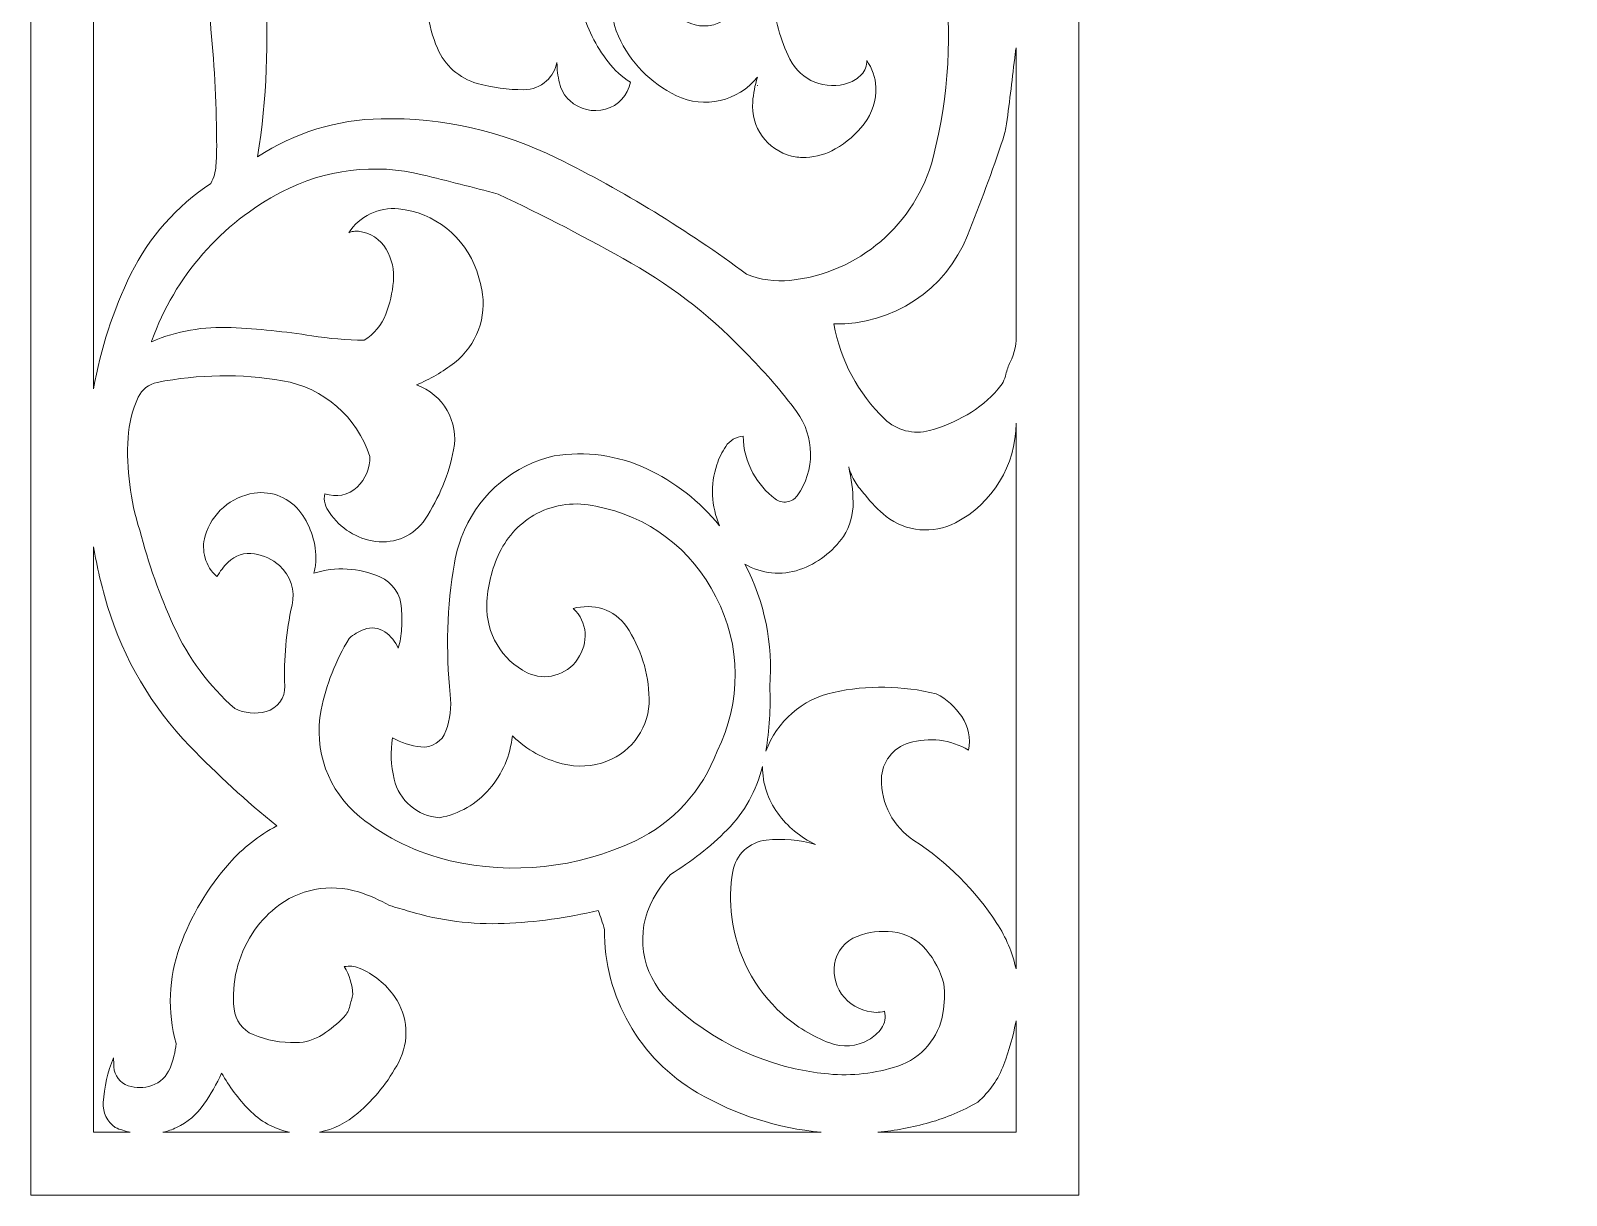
# Model space of a CAD drawing. Header units: centimetres. Extents: x -7.7 to 6.4, y -14.1 to 13.3.
# Drawn here: x -7.671 to -3.858, y -14.108 to -11.215 of the extents above; entities that cross this region are included whole.
import ezdxf

# ---------------------------------------------------------------- set-up
doc = ezdxf.new("R2010")
doc.units = ezdxf.units.CM
doc.header["$MEASUREMENT"] = 0

msp = doc.modelspace()

# ---------------------------------------------------------------- linework, layer by layer
at = {"color": 242, "lineweight": 9}
for points, knots in [([(6.37098, -0.57125), (6.37098, -0.57125), (6.37098, -14.10752), (6.37098, -14.10752), (6.37098, -14.10752), (6.37098, -14.10752), (3.76694, -14.10752), (3.76694, -14.10752), (3.76694, -14.10752), (3.76694, -14.10752), (3.76694, -3.16234), (3.76694, -3.16234), (3.76694, -3.16234), (3.76694, -3.16234), (-5.06805, -3.16234), (-5.06805, -3.16234), (-5.06805, -3.16234), (-5.06805, -3.16234), (-5.06805, -14.10752), (-5.06805, -14.10752), (-5.06805, -14.10752), (-5.06805, -14.10752), (-7.67118, -14.10752), (-7.67118, -14.10752), (-7.67118, -14.10752), (-7.67118, -14.10752), (-7.67118, -0.57125), (-7.67118, -0.57125), (-7.67118, -0.57125), (-7.67118, -0.57125), (6.37098, -0.57125), (6.37098, -0.57125)], [0, 0, 0, 0, 0.1111111, 0.1111111, 0.1111111, 0.1111111, 0.2222222, 0.2222222, 0.2222222, 0.2222222, 0.3333333, 0.3333333, 0.3333333, 0.3333333, 0.4444444, 0.4444444, 0.4444444, 0.4444444, 0.5555556, 0.5555556, 0.5555556, 0.5555556, 0.6666667, 0.6666667, 0.6666667, 0.6666667, 0.7777778, 0.7777778, 0.7777778, 0.7777778, 1, 1, 1, 1]), ([(-6.10474, -11.02203), (-6.11473, -11.04653), (-6.11681, -11.07352), (-6.11069, -11.09926), (-6.11069, -11.09926), (-6.10385, -11.12749), (-6.08944, -11.15332), (-6.06898, -11.17394), (-6.06898, -11.17394), (-6.04786, -11.19522), (-6.01828, -11.20582), (-5.98844, -11.20276), (-5.98844, -11.20276), (-5.95165, -11.1984), (-5.92071, -11.17322), (-5.90899, -11.13807), (-5.90899, -11.13807), (-5.90365, -11.12206), (-5.90252, -11.10495), (-5.90569, -11.08839), (-5.90569, -11.08839), (-5.90884, -11.07202), (-5.91405, -11.05612), (-5.92122, -11.04107), (-5.92122, -11.04107), (-5.94117, -10.96722), (-5.94994, -10.89078), (-5.9472, -10.81434), (-5.9472, -10.81434), (-5.94595, -10.77933), (-5.92982, -10.7465), (-5.90288, -10.7241), (-5.90288, -10.7241), (-5.87874, -10.71334), (-5.85472, -10.70237), (-5.83078, -10.69119), (-5.83078, -10.69119), (-5.8068, -10.67999), (-5.78195, -10.67076), (-5.75648, -10.6636), (-5.75648, -10.6636), (-5.86553, -10.62387), (-5.98425, -10.61947), (-6.09593, -10.65107), (-6.09593, -10.65107), (-6.17477, -10.67337), (-6.24034, -10.7281), (-6.27634, -10.8017), (-6.27634, -10.8017), (-6.34232, -10.93663), (-6.34249, -11.0943), (-6.27667, -11.22931), (-6.27667, -11.22931), (-6.26574, -11.25172), (-6.25252, -11.27292), (-6.2372, -11.29259), (-6.2372, -11.29259), (-6.22182, -11.31235), (-6.20316, -11.32933), (-6.18205, -11.34279), (-6.18205, -11.34279), (-6.18783, -11.37526), (-6.21186, -11.40149), (-6.24369, -11.41013), (-6.24369, -11.41013), (-6.27496, -11.41862), (-6.30845, -11.41054), (-6.33243, -11.38874), (-6.33243, -11.38874), (-6.34531, -11.37699), (-6.35434, -11.36161), (-6.35832, -11.34464), (-6.35832, -11.34464), (-6.36223, -11.328), (-6.36422, -11.31095), (-6.36424, -11.29385), (-6.36424, -11.29385), (-6.36806, -11.31143), (-6.37714, -11.32744), (-6.39027, -11.33974), (-6.39027, -11.33974), (-6.40568, -11.35383), (-6.42581, -11.36164), (-6.4467, -11.36166), (-6.4467, -11.36166), (-6.48572, -11.36168), (-6.52458, -11.35637), (-6.56216, -11.34587), (-6.56216, -11.34587), (-6.60677, -11.33343), (-6.64326, -11.30123), (-6.66121, -11.25854), (-6.66121, -11.25854), (-6.68534, -11.20111), (-6.69364, -11.13825), (-6.68527, -11.07653), (-6.68527, -11.07653), (-6.68338, -11.06265), (-6.67966, -11.04907), (-6.67419, -11.03616), (-6.67419, -11.03616), (-6.66875, -11.02331), (-6.66291, -11.01062), (-6.6567, -10.99813), (-6.6567, -10.99813), (-6.68787, -11.01811), (-6.72271, -11.03169), (-6.75918, -11.03809), (-6.75918, -11.03809), (-6.83749, -11.05186), (-6.91269, -11.00103), (-6.92932, -10.92329), (-6.92932, -10.92329), (-6.94383, -10.85526), (-6.94846, -10.78548), (-6.94306, -10.71613), (-6.94306, -10.71613), (-6.98202, -10.74579), (-7.037, -10.74185), (-7.07141, -10.70703), (-7.07141, -10.70703), (-7.10295, -10.67508), (-7.11908, -10.63098), (-7.11564, -10.58622), (-7.11564, -10.58622), (-7.11437, -10.5698), (-7.11036, -10.55372), (-7.10376, -10.53863), (-7.10376, -10.53863), (-7.09697, -10.52309), (-7.08443, -10.51077), (-7.06876, -10.50428), (-7.06876, -10.50428), (-7.07256, -10.52546), (-7.06908, -10.54728), (-7.0589, -10.56623), (-7.0589, -10.56623), (-7.04851, -10.58556), (-7.03016, -10.59931), (-7.00869, -10.60383), (-7.00869, -10.60383), (-6.98772, -10.60825), (-6.96587, -10.60437), (-6.94772, -10.59297), (-6.94772, -10.59297), (-6.91786, -10.57418), (-6.90295, -10.53875), (-6.91048, -10.50428), (-6.91048, -10.50428), (-6.94202, -10.47378), (-6.96528, -10.43574), (-6.97806, -10.39376), (-6.97806, -10.39376), (-6.99065, -10.35242), (-7.00073, -10.31035), (-7.00825, -10.26779), (-7.00825, -10.26779), (-7.02357, -10.24749), (-7.04721, -10.23516), (-7.07263, -10.2342), (-7.07263, -10.2342), (-7.09805, -10.23324), (-7.12244, -10.24363), (-7.13926, -10.26272), (-7.13926, -10.26272), (-7.15461, -10.2801), (-7.16769, -10.29935), (-7.17819, -10.32003), (-7.17819, -10.32003), (-7.19893, -10.32289), (-7.22005, -10.32078), (-7.2398, -10.31388), (-7.2398, -10.31388), (-7.26094, -10.3065), (-7.27588, -10.2875), (-7.27811, -10.26524), (-7.27811, -10.26524), (-7.28236, -10.22262), (-7.27011, -10.17998), (-7.2439, -10.1461), (-7.2439, -10.1461), (-7.21778, -10.11233), (-7.18013, -10.08932), (-7.13816, -10.08147), (-7.13816, -10.08147), (-7.09539, -10.07349), (-7.05115, -10.08001), (-7.0125, -10.09997), (-7.0125, -10.09997), (-6.99427, -10.10938), (-6.98018, -10.12523), (-6.97295, -10.14442), (-6.97295, -10.14442), (-6.99997, -10.09831), (-7.0036, -10.04211), (-6.98279, -9.9929), (-6.98279, -9.9929), (-6.96167, -9.9429), (-6.91529, -9.90808), (-6.86139, -9.90169), (-6.86139, -9.90169), (-6.7751, -9.89146), (-6.68844, -9.91804), (-6.62269, -9.97484), (-6.62269, -9.97484), (-6.58744, -10.00529), (-6.56308, -10.04643), (-6.55332, -10.09199), (-6.55332, -10.09199), (-6.54372, -10.14031), (-6.54951, -10.19045), (-6.56984, -10.23531), (-6.56984, -10.23531), (-6.57653, -10.21388), (-6.58804, -10.19428), (-6.60352, -10.17801), (-6.60352, -10.17801), (-6.61888, -10.16185), (-6.63672, -10.14826), (-6.65638, -10.13772), (-6.65638, -10.13772), (-6.69319, -10.11801), (-6.73828, -10.12298), (-6.76989, -10.15026), (-6.76989, -10.15026), (-6.79996, -10.17621), (-6.81789, -10.21346), (-6.8194, -10.25316), (-6.8194, -10.25316), (-6.82265, -10.33848), (-6.79474, -10.422), (-6.74083, -10.48822), (-6.74083, -10.48822), (-6.65235, -10.59676), (-6.49315, -10.6139), (-6.38384, -10.52637), (-6.38384, -10.52637), (-6.32618, -10.4798), (-6.29134, -10.41074), (-6.28819, -10.33669), (-6.28819, -10.33669), (-6.27742, -10.08227), (-6.42234, -9.84708), (-6.65459, -9.74264), (-6.65459, -9.74264), (-6.80021, -9.67713), (-6.96412, -9.66488), (-7.11784, -9.70811), (-7.11784, -9.70811), (-7.27097, -9.75121), (-7.38203, -9.88349), (-7.39773, -10.04179), (-7.39773, -10.04179), (-7.40803, -10.14522), (-7.39967, -10.24961), (-7.37305, -10.35007), (-7.37305, -10.35007), (-7.34869, -10.40632), (-7.3205, -10.46082), (-7.28869, -10.51321), (-7.28869, -10.51321), (-7.25688, -10.56558), (-7.22779, -10.61953), (-7.2015, -10.67486), (-7.2015, -10.67486), (-7.13974, -10.80694), (-7.10214, -10.94907), (-7.09051, -11.09441), (-7.09051, -11.09441), (-7.07892, -11.2391), (-7.08469, -11.38471), (-7.10771, -11.52803), (-7.10771, -11.52803), (-7.01628, -11.46828), (-6.90978, -11.43554), (-6.80058, -11.43358), (-6.80058, -11.43358), (-6.64945, -11.43087), (-6.49983, -11.4645), (-6.36438, -11.53156), (-6.36438, -11.53156), (-6.19904, -11.61343), (-6.04135, -11.70994), (-5.89321, -11.81991), (-5.89321, -11.81991), (-5.85924, -11.83374), (-5.8224, -11.839), (-5.78592, -11.83523), (-5.78592, -11.83523), (-5.61521, -11.81753), (-5.47348, -11.696), (-5.4302, -11.52992), (-5.4302, -11.52992), (-5.39035, -11.37717), (-5.38167, -11.21802), (-5.4047, -11.06184), (-5.4047, -11.06184), (-5.41675, -10.98008), (-5.45006, -10.90295), (-5.50134, -10.83812), (-5.50134, -10.83812), (-5.5134, -10.8229), (-5.52652, -10.80855), (-5.54063, -10.79519), (-5.54063, -10.79519), (-5.55851, -10.79306), (-5.57644, -10.79123), (-5.5944, -10.78971), (-5.5944, -10.78971), (-5.6123, -10.78819), (-5.63021, -10.78653), (-5.64809, -10.78475), (-5.64809, -10.78475), (-5.67712, -10.78147), (-5.70619, -10.77868), (-5.73531, -10.77636), (-5.73531, -10.77636), (-5.76484, -10.77402), (-5.7945, -10.77872), (-5.82185, -10.79009), (-5.82185, -10.79009), (-5.84778, -10.80087), (-5.86347, -10.82744), (-5.86036, -10.85534), (-5.86036, -10.85534), (-5.85588, -10.89562), (-5.84844, -10.93551), (-5.83808, -10.97468), (-5.83808, -10.97468), (-5.83126, -11.0005), (-5.82811, -11.02715), (-5.82874, -11.05385), (-5.82874, -11.05385), (-5.82935, -11.08043), (-5.82882, -11.10701), (-5.82712, -11.13355), (-5.82712, -11.13355), (-5.82349, -11.18641), (-5.80949, -11.23804), (-5.78588, -11.28549), (-5.78588, -11.28549), (-5.75912, -11.33925), (-5.69655, -11.36462), (-5.63995, -11.34456), (-5.63995, -11.34456), (-5.628, -11.34012), (-5.61717, -11.33313), (-5.60819, -11.32407), (-5.60819, -11.32407), (-5.59891, -11.31469), (-5.59416, -11.30175), (-5.59519, -11.28859), (-5.59519, -11.28859), (-5.58142, -11.30808), (-5.5735, -11.3311), (-5.57235, -11.35494), (-5.57235, -11.35494), (-5.57101, -11.3877), (-5.58124, -11.41992), (-5.60122, -11.44591), (-5.60122, -11.44591), (-5.62079, -11.47138), (-5.64522, -11.49274), (-5.67308, -11.50873), (-5.67308, -11.50873), (-5.69524, -11.52145), (-5.72015, -11.52867), (-5.74569, -11.52976), (-5.74569, -11.52976), (-5.75777, -11.53024), (-5.76988, -11.52907), (-5.78165, -11.52626), (-5.78165, -11.52626), (-5.84244, -11.51132), (-5.88338, -11.45432), (-5.87826, -11.39193), (-5.87826, -11.39193), (-5.87655, -11.37119), (-5.87267, -11.35068), (-5.86669, -11.33074), (-5.86669, -11.33074), (-5.91497, -11.39078), (-5.99833, -11.40963), (-6.06782, -11.37635), (-6.06782, -11.37635), (-6.13174, -11.3457), (-6.18274, -11.29331), (-6.21167, -11.22858), (-6.21167, -11.22858), (-6.24264, -11.15935), (-6.22589, -11.07802), (-6.17018, -11.02656), (-6.17018, -11.02656), (-6.16057, -11.02042), (-6.14934, -11.01726), (-6.13793, -11.01748), (-6.13793, -11.01748), (-6.12673, -11.01769), (-6.11559, -11.01922), (-6.10474, -11.02203)], [0, 0, 0, 0, 0.009901, 0.009901, 0.009901, 0.009901, 0.019802, 0.019802, 0.019802, 0.019802, 0.029703, 0.029703, 0.029703, 0.029703, 0.039604, 0.039604, 0.039604, 0.039604, 0.049505, 0.049505, 0.049505, 0.049505, 0.0594059, 0.0594059, 0.0594059, 0.0594059, 0.0693069, 0.0693069, 0.0693069, 0.0693069, 0.0792079, 0.0792079, 0.0792079, 0.0792079, 0.0891089, 0.0891089, 0.0891089, 0.0891089, 0.0990099, 0.0990099, 0.0990099, 0.0990099, 0.1089109, 0.1089109, 0.1089109, 0.1089109, 0.1188119, 0.1188119, 0.1188119, 0.1188119, 0.1287129, 0.1287129, 0.1287129, 0.1287129, 0.1386139, 0.1386139, 0.1386139, 0.1386139, 0.1485149, 0.1485149, 0.1485149, 0.1485149, 0.1584158, 0.1584158, 0.1584158, 0.1584158, 0.1683168, 0.1683168, 0.1683168, 0.1683168, 0.1782178, 0.1782178, 0.1782178, 0.1782178, 0.1881188, 0.1881188, 0.1881188, 0.1881188, 0.1980198, 0.1980198, 0.1980198, 0.1980198, 0.2079208, 0.2079208, 0.2079208, 0.2079208, 0.2178218, 0.2178218, 0.2178218, 0.2178218, 0.2277228, 0.2277228, 0.2277228, 0.2277228, 0.2376238, 0.2376238, 0.2376238, 0.2376238, 0.2475248, 0.2475248, 0.2475248, 0.2475248, 0.2574257, 0.2574257, 0.2574257, 0.2574257, 0.2673267, 0.2673267, 0.2673267, 0.2673267, 0.2772277, 0.2772277, 0.2772277, 0.2772277, 0.2871287, 0.2871287, 0.2871287, 0.2871287, 0.2970297, 0.2970297, 0.2970297, 0.2970297, 0.3069307, 0.3069307, 0.3069307, 0.3069307, 0.3168317, 0.3168317, 0.3168317, 0.3168317, 0.3267327, 0.3267327, 0.3267327, 0.3267327, 0.3366337, 0.3366337, 0.3366337, 0.3366337, 0.3465347, 0.3465347, 0.3465347, 0.3465347, 0.3564356, 0.3564356, 0.3564356, 0.3564356, 0.3663366, 0.3663366, 0.3663366, 0.3663366, 0.3762376, 0.3762376, 0.3762376, 0.3762376, 0.3861386, 0.3861386, 0.3861386, 0.3861386, 0.3960396, 0.3960396, 0.3960396, 0.3960396, 0.4059406, 0.4059406, 0.4059406, 0.4059406, 0.4158416, 0.4158416, 0.4158416, 0.4158416, 0.4257426, 0.4257426, 0.4257426, 0.4257426, 0.4356436, 0.4356436, 0.4356436, 0.4356436, 0.4455446, 0.4455446, 0.4455446, 0.4455446, 0.4554455, 0.4554455, 0.4554455, 0.4554455, 0.4653465, 0.4653465, 0.4653465, 0.4653465, 0.4752475, 0.4752475, 0.4752475, 0.4752475, 0.4851485, 0.4851485, 0.4851485, 0.4851485, 0.4950495, 0.4950495, 0.4950495, 0.4950495, 0.5049505, 0.5049505, 0.5049505, 0.5049505, 0.5148515, 0.5148515, 0.5148515, 0.5148515, 0.5247525, 0.5247525, 0.5247525, 0.5247525, 0.5346535, 0.5346535, 0.5346535, 0.5346535, 0.5445545, 0.5445545, 0.5445545, 0.5445545, 0.5544554, 0.5544554, 0.5544554, 0.5544554, 0.5643564, 0.5643564, 0.5643564, 0.5643564, 0.5742574, 0.5742574, 0.5742574, 0.5742574, 0.5841584, 0.5841584, 0.5841584, 0.5841584, 0.5940594, 0.5940594, 0.5940594, 0.5940594, 0.6039604, 0.6039604, 0.6039604, 0.6039604, 0.6138614, 0.6138614, 0.6138614, 0.6138614, 0.6237624, 0.6237624, 0.6237624, 0.6237624, 0.6336634, 0.6336634, 0.6336634, 0.6336634, 0.6435644, 0.6435644, 0.6435644, 0.6435644, 0.6534653, 0.6534653, 0.6534653, 0.6534653, 0.6633663, 0.6633663, 0.6633663, 0.6633663, 0.6732673, 0.6732673, 0.6732673, 0.6732673, 0.6831683, 0.6831683, 0.6831683, 0.6831683, 0.6930693, 0.6930693, 0.6930693, 0.6930693, 0.7029703, 0.7029703, 0.7029703, 0.7029703, 0.7128713, 0.7128713, 0.7128713, 0.7128713, 0.7227723, 0.7227723, 0.7227723, 0.7227723, 0.7326733, 0.7326733, 0.7326733, 0.7326733, 0.7425743, 0.7425743, 0.7425743, 0.7425743, 0.7524752, 0.7524752, 0.7524752, 0.7524752, 0.7623762, 0.7623762, 0.7623762, 0.7623762, 0.7722772, 0.7722772, 0.7722772, 0.7722772, 0.7821782, 0.7821782, 0.7821782, 0.7821782, 0.7920792, 0.7920792, 0.7920792, 0.7920792, 0.8019802, 0.8019802, 0.8019802, 0.8019802, 0.8118812, 0.8118812, 0.8118812, 0.8118812, 0.8217822, 0.8217822, 0.8217822, 0.8217822, 0.8316832, 0.8316832, 0.8316832, 0.8316832, 0.8415842, 0.8415842, 0.8415842, 0.8415842, 0.8514851, 0.8514851, 0.8514851, 0.8514851, 0.8613861, 0.8613861, 0.8613861, 0.8613861, 0.8712871, 0.8712871, 0.8712871, 0.8712871, 0.8811881, 0.8811881, 0.8811881, 0.8811881, 0.8910891, 0.8910891, 0.8910891, 0.8910891, 0.9009901, 0.9009901, 0.9009901, 0.9009901, 0.9108911, 0.9108911, 0.9108911, 0.9108911, 0.9207921, 0.9207921, 0.9207921, 0.9207921, 0.9306931, 0.9306931, 0.9306931, 0.9306931, 0.9405941, 0.9405941, 0.9405941, 0.9405941, 0.950495, 0.950495, 0.950495, 0.950495, 0.960396, 0.960396, 0.960396, 0.960396, 0.970297, 0.970297, 0.970297, 0.970297, 0.980198, 0.980198, 0.980198, 0.980198, 1, 1, 1, 1]), ([(-7.51497, -12.10471), (-7.49805, -12.00559), (-7.46684, -11.9094), (-7.42233, -11.81922), (-7.42233, -11.81922), (-7.37729, -11.72792), (-7.30866, -11.65026), (-7.2236, -11.59429), (-7.2236, -11.59429), (-7.21637, -11.58052), (-7.21209, -11.56539), (-7.21105, -11.54987), (-7.21105, -11.54987), (-7.21002, -11.53451), (-7.20945, -11.51913), (-7.20935, -11.50374), (-7.20935, -11.50374), (-7.20967, -11.40595), (-7.21443, -11.30823), (-7.2236, -11.21086), (-7.2236, -11.21086), (-7.23121, -11.13008), (-7.24119, -11.04955), (-7.25356, -10.96936), (-7.25356, -10.96936), (-7.26361, -10.90567), (-7.27733, -10.84261), (-7.29464, -10.7805), (-7.29464, -10.7805), (-7.31218, -10.71762), (-7.34385, -10.65961), (-7.38727, -10.61086), (-7.38727, -10.61086), (-7.42217, -10.56941), (-7.45057, -10.52288), (-7.47149, -10.47289), (-7.47149, -10.47289), (-7.49235, -10.423), (-7.50696, -10.3707), (-7.51498, -10.31721), (-7.51498, -10.31721), (-7.51498, -10.31721), (-7.51498, -12.10476), (-7.51498, -12.10476)], [0, 0, 0, 0, 0.0833333, 0.0833333, 0.0833333, 0.0833333, 0.1666667, 0.1666667, 0.1666667, 0.1666667, 0.25, 0.25, 0.25, 0.25, 0.3333333, 0.3333333, 0.3333333, 0.3333333, 0.4166667, 0.4166667, 0.4166667, 0.4166667, 0.5, 0.5, 0.5, 0.5, 0.5833333, 0.5833333, 0.5833333, 0.5833333, 0.6666667, 0.6666667, 0.6666667, 0.6666667, 0.75, 0.75, 0.75, 0.75, 0.8333333, 0.8333333, 0.8333333, 0.8333333, 1, 1, 1, 1]), ([(-5.22434, -11.25746), (-5.22516, -11.26239), (-5.22586, -11.26735), (-5.22641, -11.27232), (-5.22641, -11.27232), (-5.23296, -11.33047), (-5.24013, -11.38854), (-5.24791, -11.44653), (-5.24791, -11.44653), (-5.24962, -11.45921), (-5.25252, -11.47169), (-5.25659, -11.48382), (-5.25659, -11.48382), (-5.28364, -11.56456), (-5.31302, -11.64453), (-5.34467, -11.72359), (-5.34467, -11.72359), (-5.39873, -11.85878), (-5.5311, -11.94634), (-5.67667, -11.94343), (-5.67667, -11.94343), (-5.66055, -12.03338), (-5.61649, -12.11591), (-5.55068, -12.17932), (-5.55068, -12.17932), (-5.521, -12.2079), (-5.47851, -12.2188), (-5.43875, -12.20796), (-5.43875, -12.20796), (-5.40621, -12.1991), (-5.37498, -12.18601), (-5.34584, -12.16904), (-5.34584, -12.16904), (-5.31662, -12.15203), (-5.29044, -12.1303), (-5.26834, -12.10471), (-5.26834, -12.10471), (-5.25904, -12.09434), (-5.25251, -12.0818), (-5.24934, -12.06823), (-5.24934, -12.06823), (-5.24692, -12.05786), (-5.24332, -12.04779), (-5.23863, -12.03823), (-5.23863, -12.03823), (-5.2275, -12.01556), (-5.22257, -11.99036), (-5.22434, -11.96517), (-5.22434, -11.96517), (-5.22434, -11.96517), (-5.22434, -11.25746), (-5.22434, -11.25746)], [0, 0, 0, 0, 0.0714286, 0.0714286, 0.0714286, 0.0714286, 0.1428571, 0.1428571, 0.1428571, 0.1428571, 0.2142857, 0.2142857, 0.2142857, 0.2142857, 0.2857143, 0.2857143, 0.2857143, 0.2857143, 0.3571429, 0.3571429, 0.3571429, 0.3571429, 0.4285714, 0.4285714, 0.4285714, 0.4285714, 0.5, 0.5, 0.5, 0.5, 0.5714286, 0.5714286, 0.5714286, 0.5714286, 0.6428571, 0.6428571, 0.6428571, 0.6428571, 0.7142857, 0.7142857, 0.7142857, 0.7142857, 0.7857143, 0.7857143, 0.7857143, 0.7857143, 0.8571429, 0.8571429, 0.8571429, 0.8571429, 1, 1, 1, 1]), ([(-5.86579, -11.35106), (-5.86579, -11.35106), (-5.86599, -11.3513), (-5.86599, -11.3513), (-5.86599, -11.3513), (-5.86599, -11.3513), (-5.86621, -11.35154), (-5.86621, -11.35154)], [0, 0, 0, 0, 0.3333333, 0.3333333, 0.3333333, 0.3333333, 1, 1, 1, 1]), ([(-5.96042, -12.44436), (-5.98133, -12.39645), (-5.98377, -12.34247), (-5.96729, -12.29286), (-5.96729, -12.29286), (-5.96196, -12.27683), (-5.95452, -12.2616), (-5.94516, -12.24755), (-5.94516, -12.24755), (-5.93537, -12.23284), (-5.91941, -12.22336), (-5.90181, -12.22179), (-5.90181, -12.22179), (-5.90162, -12.25397), (-5.89332, -12.28557), (-5.87769, -12.31371), (-5.87769, -12.31371), (-5.86378, -12.33871), (-5.8449, -12.36058), (-5.8222, -12.37799), (-5.8222, -12.37799), (-5.81396, -12.38431), (-5.80351, -12.38701), (-5.79324, -12.38549), (-5.79324, -12.38549), (-5.78297, -12.38396), (-5.77379, -12.37837), (-5.76774, -12.36993), (-5.76774, -12.36993), (-5.72281, -12.30727), (-5.72341, -12.22288), (-5.76932, -12.16093), (-5.76932, -12.16093), (-5.8053, -12.11235), (-5.84474, -12.06644), (-5.88735, -12.02355), (-5.88735, -12.02355), (-5.97249, -11.93208), (-6.07104, -11.85413), (-6.17967, -11.79237), (-6.17967, -11.79237), (-6.28771, -11.73095), (-6.39805, -11.67368), (-6.51046, -11.6207), (-6.51046, -11.6207), (-6.57306, -11.60413), (-6.63582, -11.58815), (-6.69871, -11.57274), (-6.69871, -11.57274), (-6.81622, -11.54396), (-6.9401, -11.55891), (-7.04734, -11.61489), (-7.04734, -11.61489), (-7.19764, -11.69334), (-7.31294, -11.82525), (-7.3705, -11.98471), (-7.3705, -11.98471), (-7.3708, -11.98558), (-7.37107, -11.98646), (-7.3713, -11.98735), (-7.3713, -11.98735), (-7.30873, -11.96102), (-7.24103, -11.94906), (-7.17322, -11.95236), (-7.17322, -11.95236), (-7.10621, -11.95562), (-7.03942, -11.96246), (-6.97313, -11.97285), (-6.97313, -11.97285), (-6.93004, -11.97961), (-6.88652, -11.9832), (-6.84291, -11.98361), (-6.84291, -11.98361), (-6.81854, -11.96851), (-6.79976, -11.94591), (-6.7894, -11.91918), (-6.7894, -11.91918), (-6.77926, -11.89303), (-6.77286, -11.86558), (-6.77041, -11.83763), (-6.77041, -11.83763), (-6.76796, -11.8098), (-6.77417, -11.7819), (-6.78819, -11.75774), (-6.78819, -11.75774), (-6.80269, -11.73279), (-6.82821, -11.71627), (-6.85691, -11.71328), (-6.85691, -11.71328), (-6.86107, -11.71286), (-6.86526, -11.71288), (-6.86942, -11.71336), (-6.86942, -11.71336), (-6.8736, -11.71383), (-6.87766, -11.71508), (-6.88139, -11.71701), (-6.88139, -11.71701), (-6.85476, -11.67541), (-6.80692, -11.65236), (-6.75778, -11.6574), (-6.75778, -11.6574), (-6.66861, -11.66654), (-6.59281, -11.72673), (-6.56361, -11.81148), (-6.56361, -11.81148), (-6.55845, -11.8265), (-6.5543, -11.84185), (-6.5512, -11.85743), (-6.5512, -11.85743), (-6.53754, -11.92607), (-6.56381, -11.99661), (-6.61899, -12.03965), (-6.61899, -12.03965), (-6.64785, -12.06216), (-6.67962, -12.08069), (-6.71343, -12.09473), (-6.71343, -12.09473), (-6.64679, -12.11791), (-6.60737, -12.18672), (-6.62094, -12.25596), (-6.62094, -12.25596), (-6.63299, -12.31734), (-6.65701, -12.37577), (-6.69159, -12.42788), (-6.69159, -12.42788), (-6.71852, -12.4685), (-6.7664, -12.49006), (-6.81467, -12.48338), (-6.81467, -12.48338), (-6.86124, -12.47693), (-6.90292, -12.45099), (-6.92929, -12.41205), (-6.92929, -12.41205), (-6.93393, -12.40519), (-6.93755, -12.39768), (-6.94002, -12.38977), (-6.94002, -12.38977), (-6.94252, -12.38177), (-6.94282, -12.37322), (-6.94088, -12.36506), (-6.94088, -12.36506), (-6.91305, -12.37528), (-6.88186, -12.36884), (-6.86038, -12.34842), (-6.86038, -12.34842), (-6.83962, -12.32869), (-6.82818, -12.30112), (-6.82891, -12.27249), (-6.82891, -12.27249), (-6.86046, -12.17425), (-6.94393, -12.10175), (-7.04565, -12.08438), (-7.04565, -12.08438), (-7.14892, -12.06672), (-7.25452, -12.06812), (-7.3573, -12.08853), (-7.3573, -12.08853), (-7.3779, -12.09281), (-7.39527, -12.10653), (-7.40421, -12.12557), (-7.40421, -12.12557), (-7.41903, -12.15712), (-7.42763, -12.19122), (-7.42954, -12.22604), (-7.42954, -12.22604), (-7.43381, -12.30369), (-7.42399, -12.38147), (-7.40051, -12.45562), (-7.40051, -12.45562), (-7.37919, -12.53765), (-7.35076, -12.61765), (-7.31554, -12.69474), (-7.31554, -12.69474), (-7.27998, -12.77253), (-7.22857, -12.84199), (-7.16455, -12.89871), (-7.16455, -12.89871), (-7.1402, -12.91039), (-7.1125, -12.91295), (-7.08643, -12.90591), (-7.08643, -12.90591), (-7.05805, -12.89824), (-7.03881, -12.87196), (-7.04012, -12.84259), (-7.04012, -12.84259), (-7.0431, -12.7752), (-7.03705, -12.70768), (-7.02212, -12.6419), (-7.02212, -12.6419), (-7.01394, -12.6058), (-7.02598, -12.56813), (-7.05362, -12.54352), (-7.05362, -12.54352), (-7.07108, -12.52796), (-7.09263, -12.51774), (-7.11573, -12.51409), (-7.11573, -12.51409), (-7.13966, -12.51031), (-7.16394, -12.51818), (-7.1811, -12.53529), (-7.1811, -12.53529), (-7.19179, -12.54597), (-7.20111, -12.55793), (-7.20885, -12.57092), (-7.20885, -12.57092), (-7.23723, -12.54572), (-7.24858, -12.50641), (-7.23805, -12.46995), (-7.23805, -12.46995), (-7.22179, -12.41367), (-7.17407, -12.37206), (-7.11611, -12.36355), (-7.11611, -12.36355), (-7.0714, -12.35697), (-7.02669, -12.37578), (-7.00009, -12.41231), (-7.00009, -12.41231), (-6.97471, -12.44716), (-6.96169, -12.4895), (-6.96307, -12.5326), (-6.96307, -12.5326), (-6.96331, -12.5377), (-6.96382, -12.54278), (-6.96461, -12.54783), (-6.96461, -12.54783), (-6.9654, -12.55288), (-6.96661, -12.55785), (-6.96825, -12.5627), (-6.96825, -12.5627), (-6.91432, -12.54543), (-6.85588, -12.54856), (-6.80409, -12.57145), (-6.80409, -12.57145), (-6.7726, -12.58537), (-6.75173, -12.61599), (-6.75024, -12.65039), (-6.75024, -12.65039), (-6.74954, -12.66692), (-6.74947, -12.68348), (-6.75004, -12.70001), (-6.75004, -12.70001), (-6.75062, -12.71662), (-6.75353, -12.73307), (-6.75869, -12.74887), (-6.75869, -12.74887), (-6.76559, -12.73254), (-6.77696, -12.71848), (-6.79149, -12.70832), (-6.79149, -12.70832), (-6.80663, -12.69773), (-6.82602, -12.69535), (-6.84327, -12.70198), (-6.84327, -12.70198), (-6.85682, -12.70718), (-6.86934, -12.71471), (-6.88028, -12.72424), (-6.88028, -12.72424), (-6.91376, -12.779), (-6.93731, -12.83921), (-6.94986, -12.90215), (-6.94986, -12.90215), (-6.96968, -13.00166), (-6.93261, -13.10386), (-6.85354, -13.16742), (-6.85354, -13.16742), (-6.78789, -13.22021), (-6.71123, -13.2575), (-6.62918, -13.27656), (-6.62918, -13.27656), (-6.47518, -13.31232), (-6.3137, -13.29511), (-6.17072, -13.22763), (-6.17072, -13.22763), (-6.07595, -13.18291), (-6.00267, -13.1027), (-5.96673, -13.00426), (-5.96673, -13.00426), (-5.9058, -12.88364), (-5.90677, -12.74114), (-5.96943, -12.62142), (-5.96943, -12.62142), (-6.02774, -12.50336), (-6.13831, -12.41986), (-6.26783, -12.3962), (-6.26783, -12.3962), (-6.31713, -12.38449), (-6.36897, -12.39082), (-6.414, -12.41405), (-6.414, -12.41405), (-6.45433, -12.4357), (-6.48674, -12.46954), (-6.5066, -12.51078), (-6.5066, -12.51078), (-6.52619, -12.55144), (-6.53704, -12.59573), (-6.53847, -12.64084), (-6.53847, -12.64084), (-6.54069, -12.71186), (-6.50166, -12.7777), (-6.43823, -12.80974), (-6.43823, -12.80974), (-6.39379, -12.83086), (-6.3406, -12.81644), (-6.31291, -12.77578), (-6.31291, -12.77578), (-6.28521, -12.73511), (-6.28785, -12.68372), (-6.32378, -12.65012), (-6.32378, -12.65012), (-6.29979, -12.6434), (-6.27436, -12.64378), (-6.25058, -12.65119), (-6.25058, -12.65119), (-6.22661, -12.65866), (-6.20589, -12.67409), (-6.19185, -12.69491), (-6.19185, -12.69491), (-6.15616, -12.74784), (-6.13653, -12.81), (-6.13532, -12.87383), (-6.13532, -12.87383), (-6.134, -12.94259), (-6.17606, -13.00483), (-6.24031, -13.02936), (-6.24031, -13.02936), (-6.27566, -13.04284), (-6.31433, -13.04504), (-6.35099, -13.03569), (-6.35099, -13.03569), (-6.3968, -13.02409), (-6.43885, -13.00083), (-6.47304, -12.96822), (-6.47304, -12.96822), (-6.47377, -12.96753), (-6.47445, -12.96678), (-6.47507, -12.96599), (-6.47507, -12.96599), (-6.47993, -13.01476), (-6.49966, -13.0609), (-6.53156, -13.09811), (-6.53156, -13.09811), (-6.56364, -13.13555), (-6.60764, -13.16083), (-6.65613, -13.16974), (-6.65613, -13.16974), (-6.71066, -13.16601), (-6.75637, -13.12701), (-6.76874, -13.07377), (-6.76874, -13.07377), (-6.77656, -13.04007), (-6.77794, -13.00518), (-6.77281, -12.97097), (-6.77281, -12.97097), (-6.75128, -12.98361), (-6.72728, -12.99145), (-6.70243, -12.99395), (-6.70243, -12.99395), (-6.67493, -12.99672), (-6.64912, -12.98037), (-6.63991, -12.95431), (-6.63991, -12.95431), (-6.62965, -12.92534), (-6.626, -12.89445), (-6.62922, -12.86388), (-6.62922, -12.86388), (-6.64068, -12.75508), (-6.63727, -12.64518), (-6.61908, -12.53729), (-6.61908, -12.53729), (-6.61429, -12.50882), (-6.60589, -12.48108), (-6.59409, -12.45473), (-6.59409, -12.45473), (-6.55261, -12.36214), (-6.47021, -12.29418), (-6.37142, -12.27101), (-6.37142, -12.27101), (-6.29375, -12.25836), (-6.21402, -12.26935), (-6.14265, -12.30252), (-6.14265, -12.30252), (-6.07197, -12.33539), (-6.00964, -12.3839), (-5.96042, -12.44436)], [0, 0, 0, 0, 0.0103093, 0.0103093, 0.0103093, 0.0103093, 0.0206186, 0.0206186, 0.0206186, 0.0206186, 0.0309278, 0.0309278, 0.0309278, 0.0309278, 0.0412371, 0.0412371, 0.0412371, 0.0412371, 0.0515464, 0.0515464, 0.0515464, 0.0515464, 0.0618557, 0.0618557, 0.0618557, 0.0618557, 0.0721649, 0.0721649, 0.0721649, 0.0721649, 0.0824742, 0.0824742, 0.0824742, 0.0824742, 0.0927835, 0.0927835, 0.0927835, 0.0927835, 0.1030928, 0.1030928, 0.1030928, 0.1030928, 0.1134021, 0.1134021, 0.1134021, 0.1134021, 0.1237113, 0.1237113, 0.1237113, 0.1237113, 0.1340206, 0.1340206, 0.1340206, 0.1340206, 0.1443299, 0.1443299, 0.1443299, 0.1443299, 0.1546392, 0.1546392, 0.1546392, 0.1546392, 0.1649485, 0.1649485, 0.1649485, 0.1649485, 0.1752577, 0.1752577, 0.1752577, 0.1752577, 0.185567, 0.185567, 0.185567, 0.185567, 0.1958763, 0.1958763, 0.1958763, 0.1958763, 0.2061856, 0.2061856, 0.2061856, 0.2061856, 0.2164948, 0.2164948, 0.2164948, 0.2164948, 0.2268041, 0.2268041, 0.2268041, 0.2268041, 0.2371134, 0.2371134, 0.2371134, 0.2371134, 0.2474227, 0.2474227, 0.2474227, 0.2474227, 0.257732, 0.257732, 0.257732, 0.257732, 0.2680412, 0.2680412, 0.2680412, 0.2680412, 0.2783505, 0.2783505, 0.2783505, 0.2783505, 0.2886598, 0.2886598, 0.2886598, 0.2886598, 0.2989691, 0.2989691, 0.2989691, 0.2989691, 0.3092784, 0.3092784, 0.3092784, 0.3092784, 0.3195876, 0.3195876, 0.3195876, 0.3195876, 0.3298969, 0.3298969, 0.3298969, 0.3298969, 0.3402062, 0.3402062, 0.3402062, 0.3402062, 0.3505155, 0.3505155, 0.3505155, 0.3505155, 0.3608247, 0.3608247, 0.3608247, 0.3608247, 0.371134, 0.371134, 0.371134, 0.371134, 0.3814433, 0.3814433, 0.3814433, 0.3814433, 0.3917526, 0.3917526, 0.3917526, 0.3917526, 0.4020619, 0.4020619, 0.4020619, 0.4020619, 0.4123711, 0.4123711, 0.4123711, 0.4123711, 0.4226804, 0.4226804, 0.4226804, 0.4226804, 0.4329897, 0.4329897, 0.4329897, 0.4329897, 0.443299, 0.443299, 0.443299, 0.443299, 0.4536082, 0.4536082, 0.4536082, 0.4536082, 0.4639175, 0.4639175, 0.4639175, 0.4639175, 0.4742268, 0.4742268, 0.4742268, 0.4742268, 0.4845361, 0.4845361, 0.4845361, 0.4845361, 0.4948454, 0.4948454, 0.4948454, 0.4948454, 0.5051546, 0.5051546, 0.5051546, 0.5051546, 0.5154639, 0.5154639, 0.5154639, 0.5154639, 0.5257732, 0.5257732, 0.5257732, 0.5257732, 0.5360825, 0.5360825, 0.5360825, 0.5360825, 0.5463918, 0.5463918, 0.5463918, 0.5463918, 0.556701, 0.556701, 0.556701, 0.556701, 0.5670103, 0.5670103, 0.5670103, 0.5670103, 0.5773196, 0.5773196, 0.5773196, 0.5773196, 0.5876289, 0.5876289, 0.5876289, 0.5876289, 0.5979381, 0.5979381, 0.5979381, 0.5979381, 0.6082474, 0.6082474, 0.6082474, 0.6082474, 0.6185567, 0.6185567, 0.6185567, 0.6185567, 0.628866, 0.628866, 0.628866, 0.628866, 0.6391753, 0.6391753, 0.6391753, 0.6391753, 0.6494845, 0.6494845, 0.6494845, 0.6494845, 0.6597938, 0.6597938, 0.6597938, 0.6597938, 0.6701031, 0.6701031, 0.6701031, 0.6701031, 0.6804124, 0.6804124, 0.6804124, 0.6804124, 0.6907216, 0.6907216, 0.6907216, 0.6907216, 0.7010309, 0.7010309, 0.7010309, 0.7010309, 0.7113402, 0.7113402, 0.7113402, 0.7113402, 0.7216495, 0.7216495, 0.7216495, 0.7216495, 0.7319588, 0.7319588, 0.7319588, 0.7319588, 0.742268, 0.742268, 0.742268, 0.742268, 0.7525773, 0.7525773, 0.7525773, 0.7525773, 0.7628866, 0.7628866, 0.7628866, 0.7628866, 0.7731959, 0.7731959, 0.7731959, 0.7731959, 0.7835052, 0.7835052, 0.7835052, 0.7835052, 0.7938144, 0.7938144, 0.7938144, 0.7938144, 0.8041237, 0.8041237, 0.8041237, 0.8041237, 0.814433, 0.814433, 0.814433, 0.814433, 0.8247423, 0.8247423, 0.8247423, 0.8247423, 0.8350515, 0.8350515, 0.8350515, 0.8350515, 0.8453608, 0.8453608, 0.8453608, 0.8453608, 0.8556701, 0.8556701, 0.8556701, 0.8556701, 0.8659794, 0.8659794, 0.8659794, 0.8659794, 0.8762887, 0.8762887, 0.8762887, 0.8762887, 0.8865979, 0.8865979, 0.8865979, 0.8865979, 0.8969072, 0.8969072, 0.8969072, 0.8969072, 0.9072165, 0.9072165, 0.9072165, 0.9072165, 0.9175258, 0.9175258, 0.9175258, 0.9175258, 0.9278351, 0.9278351, 0.9278351, 0.9278351, 0.9381443, 0.9381443, 0.9381443, 0.9381443, 0.9484536, 0.9484536, 0.9484536, 0.9484536, 0.9587629, 0.9587629, 0.9587629, 0.9587629, 0.9690722, 0.9690722, 0.9690722, 0.9690722, 0.9793814, 0.9793814, 0.9793814, 0.9793814, 1, 1, 1, 1]), ([(-5.22434, -12.19015), (-5.22433, -12.29412), (-5.28245, -12.38948), (-5.37481, -12.43723), (-5.37481, -12.43723), (-5.4303, -12.4659), (-5.49747, -12.45962), (-5.54672, -12.42122), (-5.54672, -12.42122), (-5.56643, -12.40584), (-5.58397, -12.38785), (-5.59885, -12.36777), (-5.59885, -12.36777), (-5.60827, -12.35799), (-5.61663, -12.34723), (-5.62379, -12.3357), (-5.62379, -12.3357), (-5.63098, -12.32413), (-5.63639, -12.31154), (-5.63983, -12.29837), (-5.63983, -12.29837), (-5.63309, -12.3271), (-5.6294, -12.35646), (-5.62882, -12.38597), (-5.62882, -12.38597), (-5.62822, -12.41603), (-5.63652, -12.44561), (-5.65267, -12.47098), (-5.65267, -12.47098), (-5.67935, -12.50932), (-5.71751, -12.53824), (-5.76163, -12.55359), (-5.76163, -12.55359), (-5.80678, -12.5693), (-5.85661, -12.56418), (-5.89764, -12.53963), (-5.89764, -12.53963), (-5.84866, -12.63309), (-5.82722, -12.7386), (-5.83584, -12.84377), (-5.83584, -12.84377), (-5.83334, -12.8976), (-5.83657, -12.95156), (-5.84546, -13.00471), (-5.84546, -13.00471), (-5.81851, -12.93029), (-5.75506, -12.87497), (-5.67768, -12.85831), (-5.67768, -12.85831), (-5.59341, -12.84017), (-5.50608, -12.84144), (-5.42237, -12.86201), (-5.42237, -12.86201), (-5.39671, -12.87509), (-5.37484, -12.89455), (-5.35886, -12.9185), (-5.35886, -12.9185), (-5.34255, -12.94298), (-5.33648, -12.97291), (-5.34197, -13.00181), (-5.34197, -13.00181), (-5.38671, -12.97567), (-5.4402, -12.96912), (-5.48992, -12.98371), (-5.48992, -12.98371), (-5.52987, -12.99543), (-5.55761, -13.03164), (-5.55848, -13.07326), (-5.55848, -13.07326), (-5.55977, -13.13476), (-5.52932, -13.19253), (-5.47784, -13.22617), (-5.47784, -13.22617), (-5.39568, -13.27988), (-5.3255, -13.35002), (-5.27173, -13.43212), (-5.27173, -13.43212), (-5.24917, -13.46657), (-5.23312, -13.50485), (-5.22434, -13.54509), (-5.22434, -13.54509), (-5.22434, -13.54509), (-5.22434, -12.19015), (-5.22434, -12.19015)], [0, 0, 0, 0, 0.0454545, 0.0454545, 0.0454545, 0.0454545, 0.0909091, 0.0909091, 0.0909091, 0.0909091, 0.1363636, 0.1363636, 0.1363636, 0.1363636, 0.1818182, 0.1818182, 0.1818182, 0.1818182, 0.2272727, 0.2272727, 0.2272727, 0.2272727, 0.2727273, 0.2727273, 0.2727273, 0.2727273, 0.3181818, 0.3181818, 0.3181818, 0.3181818, 0.3636364, 0.3636364, 0.3636364, 0.3636364, 0.4090909, 0.4090909, 0.4090909, 0.4090909, 0.4545455, 0.4545455, 0.4545455, 0.4545455, 0.5, 0.5, 0.5, 0.5, 0.5454545, 0.5454545, 0.5454545, 0.5454545, 0.5909091, 0.5909091, 0.5909091, 0.5909091, 0.6363636, 0.6363636, 0.6363636, 0.6363636, 0.6818182, 0.6818182, 0.6818182, 0.6818182, 0.7272727, 0.7272727, 0.7272727, 0.7272727, 0.7727273, 0.7727273, 0.7727273, 0.7727273, 0.8181818, 0.8181818, 0.8181818, 0.8181818, 0.8636364, 0.8636364, 0.8636364, 0.8636364, 0.9090909, 0.9090909, 0.9090909, 0.9090909, 1, 1, 1, 1]), ([(-7.51498, -12.4966), (-7.51498, -12.4966), (-7.51497, -13.95098), (-7.51497, -13.95098), (-7.51497, -13.95098), (-7.51497, -13.95098), (-7.42398, -13.95098), (-7.42398, -13.95098), (-7.42398, -13.95098), (-7.43668, -13.94828), (-7.4491, -13.94437), (-7.46104, -13.93927), (-7.46104, -13.93927), (-7.48123, -13.92522), (-7.49265, -13.90164), (-7.49114, -13.87708), (-7.49114, -13.87708), (-7.48879, -13.83878), (-7.48004, -13.80112), (-7.46525, -13.7657), (-7.46525, -13.7657), (-7.46521, -13.7734), (-7.46499, -13.7811), (-7.46459, -13.78879), (-7.46459, -13.78879), (-7.46347, -13.81015), (-7.44939, -13.82861), (-7.42908, -13.83533), (-7.42908, -13.83533), (-7.41004, -13.84162), (-7.38946, -13.84144), (-7.37054, -13.83481), (-7.37054, -13.83481), (-7.34987, -13.82759), (-7.33333, -13.81183), (-7.32515, -13.79152), (-7.32515, -13.79152), (-7.3173, -13.77204), (-7.31218, -13.75156), (-7.30996, -13.73068), (-7.30996, -13.73068), (-7.33204, -13.65142), (-7.32881, -13.56719), (-7.30076, -13.48984), (-7.30076, -13.48984), (-7.27314, -13.41365), (-7.23139, -13.34333), (-7.17773, -13.28259), (-7.17773, -13.28259), (-7.14445, -13.24492), (-7.10459, -13.21361), (-7.06011, -13.19021), (-7.06011, -13.19021), (-7.13588, -13.12859), (-7.20791, -13.06251), (-7.27581, -12.99232), (-7.27581, -12.99232), (-7.37054, -12.89439), (-7.44065, -12.77528), (-7.48031, -12.64494), (-7.48031, -12.64494), (-7.49502, -12.59628), (-7.50661, -12.54673), (-7.51498, -12.4966)], [0, 0, 0, 0, 0.0588235, 0.0588235, 0.0588235, 0.0588235, 0.1176471, 0.1176471, 0.1176471, 0.1176471, 0.1764706, 0.1764706, 0.1764706, 0.1764706, 0.2352941, 0.2352941, 0.2352941, 0.2352941, 0.2941176, 0.2941176, 0.2941176, 0.2941176, 0.3529412, 0.3529412, 0.3529412, 0.3529412, 0.4117647, 0.4117647, 0.4117647, 0.4117647, 0.4705882, 0.4705882, 0.4705882, 0.4705882, 0.5294118, 0.5294118, 0.5294118, 0.5294118, 0.5882353, 0.5882353, 0.5882353, 0.5882353, 0.6470588, 0.6470588, 0.6470588, 0.6470588, 0.7058824, 0.7058824, 0.7058824, 0.7058824, 0.7647059, 0.7647059, 0.7647059, 0.7647059, 0.8235294, 0.8235294, 0.8235294, 0.8235294, 0.8823529, 0.8823529, 0.8823529, 0.8823529, 1, 1, 1, 1]), ([(-5.85407, -13.04284), (-5.86841, -13.10203), (-5.89866, -13.1562), (-5.94153, -13.19946), (-5.94153, -13.19946), (-5.98376, -13.24211), (-6.0311, -13.27941), (-6.08242, -13.31052), (-6.08242, -13.31052), (-6.09875, -13.32906), (-6.11304, -13.3493), (-6.12506, -13.37089), (-6.12506, -13.37089), (-6.17101, -13.45351), (-6.15598, -13.55657), (-6.08823, -13.62251), (-6.08823, -13.62251), (-5.98032, -13.7276), (-5.83972, -13.79245), (-5.68972, -13.80625), (-5.68972, -13.80625), (-5.63167, -13.81159), (-5.57316, -13.80489), (-5.51782, -13.78657), (-5.51782, -13.78657), (-5.45876, -13.767), (-5.41553, -13.71624), (-5.40569, -13.6548), (-5.40569, -13.6548), (-5.40184, -13.63082), (-5.40105, -13.60645), (-5.40334, -13.58227), (-5.40334, -13.58227), (-5.41182, -13.55141), (-5.42676, -13.52271), (-5.44718, -13.49806), (-5.44718, -13.49806), (-5.46816, -13.47277), (-5.49812, -13.45662), (-5.53079, -13.45306), (-5.53079, -13.45306), (-5.56067, -13.44981), (-5.59087, -13.45367), (-5.61895, -13.46435), (-5.61895, -13.46435), (-5.64866, -13.47565), (-5.67003, -13.50198), (-5.67495, -13.53338), (-5.67495, -13.53338), (-5.67966, -13.56338), (-5.6707, -13.59388), (-5.65051, -13.61655), (-5.65051, -13.61655), (-5.63047, -13.63906), (-5.60204, -13.65229), (-5.57192, -13.65311), (-5.57192, -13.65311), (-5.56487, -13.65331), (-5.55785, -13.65241), (-5.55109, -13.65045), (-5.55109, -13.65045), (-5.54702, -13.66497), (-5.54978, -13.68056), (-5.55855, -13.69282), (-5.55855, -13.69282), (-5.56699, -13.70462), (-5.57789, -13.71445), (-5.59047, -13.72167), (-5.59047, -13.72167), (-5.61978, -13.73846), (-5.65509, -13.74123), (-5.68668, -13.72925), (-5.68668, -13.72925), (-5.73001, -13.7128), (-5.76997, -13.68853), (-5.80455, -13.65768), (-5.80455, -13.65768), (-5.87409, -13.59508), (-5.91873, -13.50941), (-5.93025, -13.41655), (-5.93025, -13.41655), (-5.93493, -13.37876), (-5.93401, -13.34047), (-5.92753, -13.30294), (-5.92753, -13.30294), (-5.92037, -13.26143), (-5.88642, -13.22973), (-5.84451, -13.22535), (-5.84451, -13.22535), (-5.80349, -13.22107), (-5.76201, -13.22468), (-5.72234, -13.23595), (-5.72234, -13.23595), (-5.75958, -13.21834), (-5.79183, -13.19169), (-5.81614, -13.15845), (-5.81614, -13.15845), (-5.84068, -13.12489), (-5.85395, -13.08441), (-5.85407, -13.04284)], [0, 0, 0, 0, 0.0384615, 0.0384615, 0.0384615, 0.0384615, 0.0769231, 0.0769231, 0.0769231, 0.0769231, 0.1153846, 0.1153846, 0.1153846, 0.1153846, 0.1538462, 0.1538462, 0.1538462, 0.1538462, 0.1923077, 0.1923077, 0.1923077, 0.1923077, 0.2307692, 0.2307692, 0.2307692, 0.2307692, 0.2692308, 0.2692308, 0.2692308, 0.2692308, 0.3076923, 0.3076923, 0.3076923, 0.3076923, 0.3461538, 0.3461538, 0.3461538, 0.3461538, 0.3846154, 0.3846154, 0.3846154, 0.3846154, 0.4230769, 0.4230769, 0.4230769, 0.4230769, 0.4615385, 0.4615385, 0.4615385, 0.4615385, 0.5, 0.5, 0.5, 0.5, 0.5384615, 0.5384615, 0.5384615, 0.5384615, 0.5769231, 0.5769231, 0.5769231, 0.5769231, 0.6153846, 0.6153846, 0.6153846, 0.6153846, 0.6538462, 0.6538462, 0.6538462, 0.6538462, 0.6923077, 0.6923077, 0.6923077, 0.6923077, 0.7307692, 0.7307692, 0.7307692, 0.7307692, 0.7692308, 0.7692308, 0.7692308, 0.7692308, 0.8076923, 0.8076923, 0.8076923, 0.8076923, 0.8461538, 0.8461538, 0.8461538, 0.8461538, 0.8846154, 0.8846154, 0.8846154, 0.8846154, 0.9230769, 0.9230769, 0.9230769, 0.9230769, 1, 1, 1, 1]), ([(-6.95428, -13.95098), (-6.95428, -13.95098), (-5.70815, -13.95098), (-5.70815, -13.95098), (-5.70815, -13.95098), (-5.81634, -13.94106), (-5.92108, -13.90759), (-6.01498, -13.85296), (-6.01498, -13.85296), (-6.15927, -13.76903), (-6.24758, -13.61408), (-6.24643, -13.44716), (-6.24643, -13.44716), (-6.25081, -13.43116), (-6.25593, -13.4154), (-6.26178, -13.39989), (-6.26178, -13.39989), (-6.33848, -13.41854), (-6.41688, -13.42942), (-6.49576, -13.43239), (-6.49576, -13.43239), (-6.57497, -13.43537), (-6.65416, -13.42526), (-6.73008, -13.40248), (-6.73008, -13.40248), (-6.74661, -13.39752), (-6.76318, -13.39272), (-6.7798, -13.38807), (-6.7798, -13.38807), (-6.80439, -13.37399), (-6.83043, -13.36263), (-6.85747, -13.35416), (-6.85747, -13.35416), (-6.9285, -13.33191), (-7.00589, -13.34672), (-7.06365, -13.39365), (-7.06365, -13.39365), (-7.08616, -13.41193), (-7.10562, -13.43365), (-7.12132, -13.45803), (-7.12132, -13.45803), (-7.15696, -13.51339), (-7.1728, -13.57915), (-7.16624, -13.64467), (-7.16624, -13.64467), (-7.16339, -13.67302), (-7.14519, -13.69749), (-7.11884, -13.70835), (-7.11884, -13.70835), (-7.08504, -13.72227), (-7.04876, -13.72909), (-7.0122, -13.72841), (-7.0122, -13.72841), (-6.98873, -13.72797), (-6.96585, -13.72101), (-6.9461, -13.70829), (-6.9461, -13.70829), (-6.92666, -13.69578), (-6.9088, -13.68099), (-6.89289, -13.66422), (-6.89289, -13.66422), (-6.88585, -13.65679), (-6.88091, -13.64763), (-6.87855, -13.63768), (-6.87855, -13.63768), (-6.87623, -13.6279), (-6.87369, -13.61816), (-6.87093, -13.60849), (-6.87093, -13.60849), (-6.87228, -13.58408), (-6.87974, -13.56041), (-6.89262, -13.53963), (-6.89262, -13.53963), (-6.8801, -13.53711), (-6.86709, -13.53839), (-6.8553, -13.54333), (-6.8553, -13.54333), (-6.81988, -13.55812), (-6.7894, -13.5827), (-6.76739, -13.61414), (-6.76739, -13.61414), (-6.73381, -13.66211), (-6.72995, -13.72491), (-6.75733, -13.77665), (-6.75733, -13.77665), (-6.78295, -13.82504), (-6.81746, -13.86819), (-6.85905, -13.90379), (-6.85905, -13.90379), (-6.88638, -13.92718), (-6.91911, -13.94341), (-6.95428, -13.95098)], [0, 0, 0, 0, 0.0416667, 0.0416667, 0.0416667, 0.0416667, 0.0833333, 0.0833333, 0.0833333, 0.0833333, 0.125, 0.125, 0.125, 0.125, 0.1666667, 0.1666667, 0.1666667, 0.1666667, 0.2083333, 0.2083333, 0.2083333, 0.2083333, 0.25, 0.25, 0.25, 0.25, 0.2916667, 0.2916667, 0.2916667, 0.2916667, 0.3333333, 0.3333333, 0.3333333, 0.3333333, 0.375, 0.375, 0.375, 0.375, 0.4166667, 0.4166667, 0.4166667, 0.4166667, 0.4583333, 0.4583333, 0.4583333, 0.4583333, 0.5, 0.5, 0.5, 0.5, 0.5416667, 0.5416667, 0.5416667, 0.5416667, 0.5833333, 0.5833333, 0.5833333, 0.5833333, 0.625, 0.625, 0.625, 0.625, 0.6666667, 0.6666667, 0.6666667, 0.6666667, 0.7083333, 0.7083333, 0.7083333, 0.7083333, 0.75, 0.75, 0.75, 0.75, 0.7916667, 0.7916667, 0.7916667, 0.7916667, 0.8333333, 0.8333333, 0.8333333, 0.8333333, 0.875, 0.875, 0.875, 0.875, 0.9166667, 0.9166667, 0.9166667, 0.9166667, 1, 1, 1, 1]), ([(-5.56732, -13.95098), (-5.56732, -13.95098), (-5.22434, -13.95098), (-5.22434, -13.95098), (-5.22434, -13.95098), (-5.22434, -13.95098), (-5.22434, -13.67391), (-5.22434, -13.67391), (-5.22434, -13.67391), (-5.23107, -13.71114), (-5.24122, -13.74767), (-5.25466, -13.78302), (-5.25466, -13.78302), (-5.26827, -13.81883), (-5.29042, -13.85079), (-5.31915, -13.87612), (-5.31915, -13.87612), (-5.35694, -13.89788), (-5.39727, -13.91494), (-5.4392, -13.9269), (-5.4392, -13.9269), (-5.48107, -13.93884), (-5.52396, -13.9469), (-5.56731, -13.95098)], [0, 0, 0, 0, 0.1428571, 0.1428571, 0.1428571, 0.1428571, 0.2857143, 0.2857143, 0.2857143, 0.2857143, 0.4285714, 0.4285714, 0.4285714, 0.4285714, 0.5714286, 0.5714286, 0.5714286, 0.5714286, 0.7142857, 0.7142857, 0.7142857, 0.7142857, 1, 1, 1, 1]), ([(-7.02891, -13.95098), (-7.06688, -13.94258), (-7.1016, -13.92325), (-7.12874, -13.89539), (-7.12874, -13.89539), (-7.15542, -13.86798), (-7.17842, -13.83721), (-7.19714, -13.80386), (-7.19714, -13.80386), (-7.20927, -13.8311), (-7.224, -13.85711), (-7.24113, -13.88152), (-7.24113, -13.88152), (-7.2585, -13.90627), (-7.28195, -13.92616), (-7.30919, -13.93927), (-7.30919, -13.93927), (-7.31994, -13.94439), (-7.33123, -13.94833), (-7.34284, -13.95098), (-7.34284, -13.95098), (-7.34284, -13.95098), (-7.02891, -13.95098), (-7.02891, -13.95098)], [0, 0, 0, 0, 0.1428571, 0.1428571, 0.1428571, 0.1428571, 0.2857143, 0.2857143, 0.2857143, 0.2857143, 0.4285714, 0.4285714, 0.4285714, 0.4285714, 0.5714286, 0.5714286, 0.5714286, 0.5714286, 0.7142857, 0.7142857, 0.7142857, 0.7142857, 1, 1, 1, 1])]:
    msp.add_open_spline(points, degree=3, knots=knots, dxfattribs=at)
msp.add_open_spline([(-5.85378, -13.03224), (-5.85378, -13.03224), (-5.85378, -13.03224), (-5.85378, -13.03224)], degree=3, dxfattribs=at)

doc.saveas('drawing.dxf')
